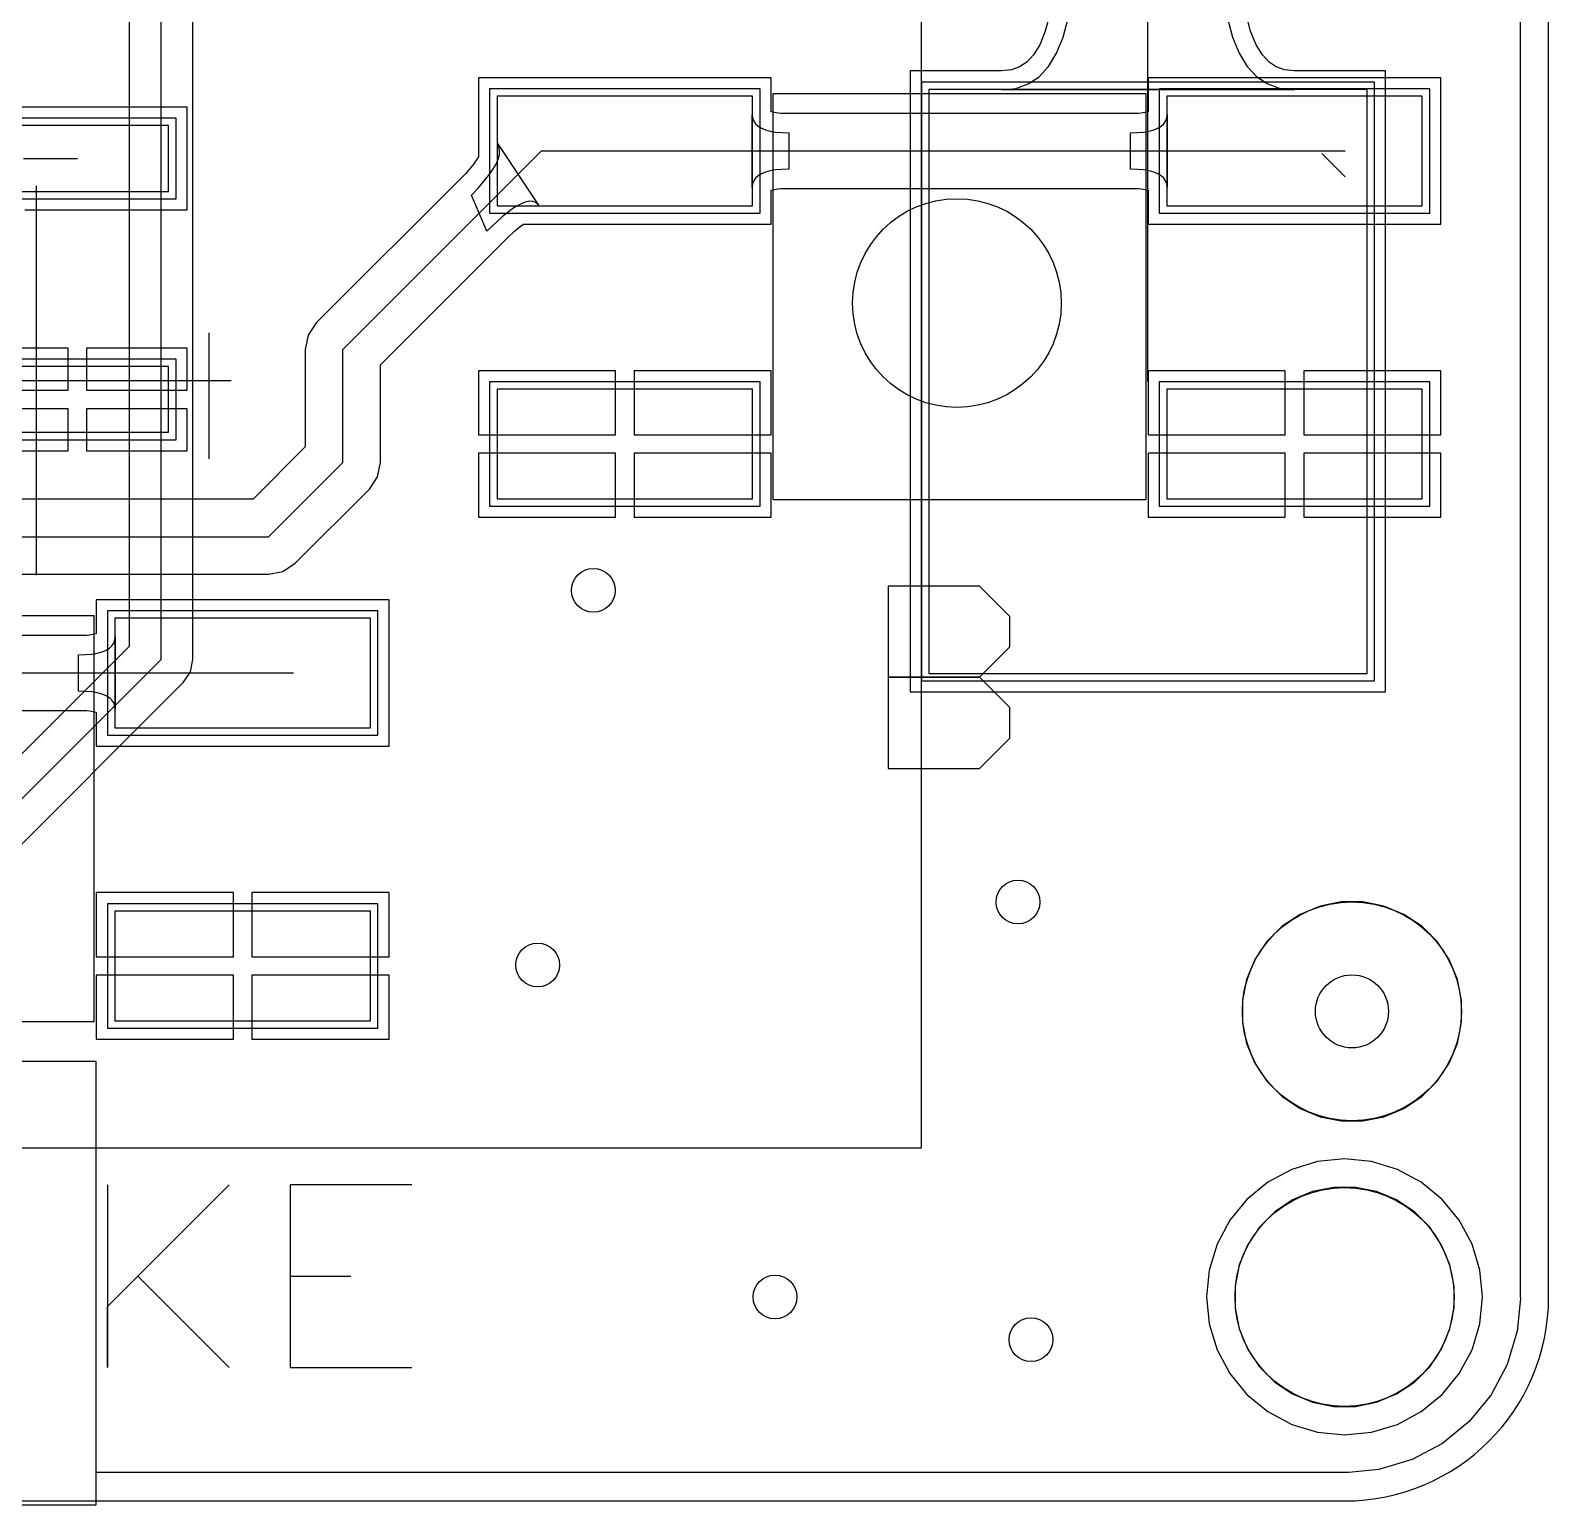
# Model space of a CAD drawing. Header units: millimetres. Extents: x 31.7 to 126, y 35.8 to 88.7.
# Drawn here: x 104.61 to 125.4, y 35.84 to 56.03 of the extents above; entities that cross this region are included whole.
import ezdxf

# ---------------------------------------------------------------- set-up
doc = ezdxf.new("R2010")
doc.units = ezdxf.units.MM
for name, color, linetype in [('BottomLayer', 5, 'Continuous'), ('BottomOverlay', 54, 'Continuous'), ('BottomPaste', 16, 'Continuous'), ('BottomSolder', 6, 'Continuous'), ('KeepOutLayer', 6, 'Continuous'), ('MultiLayer', 9, 'Continuous'), ('TopLayer', 1, 'Continuous'), ('TopOverlay', 2, 'Continuous'), ('TopPaste', 8, 'Continuous'), ('TopSolder', 216, 'Continuous')]:
    doc.layers.add(name, color=color, linetype=linetype)

# ---------------------------------------------------------------- blocks, each defined once
blk = doc.blocks.new('__2812__1')
at = {"layer": 'TopLayer'}
for p, q in [((-1.25, 0.45), (-1.25, -0.45)), ((1.25, 0.45), (-1.25, 0.45)), ((1.25, -0.45), (1.25, 0.45)), ((3.65, 0.45), (3.65, -0.45)), ((6.15, 0.45), (3.65, 0.45)), ((6.15, -0.45), (6.15, 0.45)), ((-1.25, -0.45), (1.25, -0.45)), ((3.65, -0.45), (6.15, -0.45)), ((-1.25, -2.85), (-1.25, -3.75)), ((1.25, -2.85), (-1.25, -2.85)), ((1.25, -3.75), (1.25, -2.85)), ((3.65, -2.85), (3.65, -3.75)), ((6.15, -2.85), (3.65, -2.85)), ((6.15, -3.75), (6.15, -2.85)), ((-1.25, -3.75), (1.25, -3.75)), ((3.65, -3.75), (6.15, -3.75))]:
    blk.add_line(p, q, dxfattribs=at)
at = {"layer": 'TopOverlay'}
blk.add_line((6.706, -4.115), (6.706, -2.388), dxfattribs=at)
blk.add_circle((2.413, -1.499), 1.255, dxfattribs=at)
at = {"layer": 'TopPaste'}
for p, q in [((-1.25, 0.45), (-1.25, -0.45)), ((1.25, 0.45), (-1.25, 0.45)), ((1.25, -0.45), (1.25, 0.45)), ((3.65, 0.45), (3.65, -0.45)), ((6.15, 0.45), (3.65, 0.45)), ((6.15, -0.45), (6.15, 0.45)), ((-1.25, -0.45), (1.25, -0.45)), ((3.65, -0.45), (6.15, -0.45)), ((-1.25, -2.85), (-1.25, -3.75)), ((1.25, -2.85), (-1.25, -2.85)), ((1.25, -3.75), (1.25, -2.85)), ((3.65, -2.85), (3.65, -3.75)), ((6.15, -2.85), (3.65, -2.85)), ((6.15, -3.75), (6.15, -2.85)), ((-1.25, -3.75), (1.25, -3.75)), ((3.65, -3.75), (6.15, -3.75))]:
    blk.add_line(p, q, dxfattribs=at)
at = {"layer": 'TopSolder'}
for p, q in [((-1.352, 0.552), (-1.352, -0.552)), ((1.352, 0.552), (-1.352, 0.552)), ((1.352, -0.552), (1.352, 0.552)), ((3.548, 0.552), (3.548, -0.552)), ((6.252, 0.552), (3.548, 0.552)), ((6.252, -0.552), (6.252, 0.552)), ((-1.352, -0.552), (1.352, -0.552)), ((3.548, -0.552), (6.252, -0.552)), ((-1.352, -2.748), (-1.352, -3.852)), ((1.352, -2.748), (-1.352, -2.748)), ((1.352, -3.852), (1.352, -2.748)), ((3.548, -2.748), (3.548, -3.852)), ((6.252, -2.748), (3.548, -2.748)), ((6.252, -3.852), (6.252, -2.748)), ((-1.352, -3.852), (1.352, -3.852)), ((3.548, -3.852), (6.252, -3.852))]:
    blk.add_line(p, q, dxfattribs=at)
blk = doc.blocks.new('18650____________B_2')
at = {"layer": 'BottomLayer'}
for p, q in [((76.631, 16.51), (76.631, 8.51)), ((82.631, 16.51), (76.631, 16.51)), ((82.631, 8.51), (82.631, 16.51)), ((76.631, 8.51), (82.631, 8.51))]:
    blk.add_line(p, q, dxfattribs=at)
at = {"layer": 'BottomOverlay'}
for p, q in [((76.531, 2.01), (76.531, 23.01)), ((64.411, 9.858), (64.411, 15.189)), ((61.746, 12.524), (67.077, 12.524)), ((-0.469, 2.01), (76.531, 2.01))]:
    blk.add_line(p, q, dxfattribs=at)
at = {"layer": 'BottomPaste'}
for p, q in [((76.631, 16.51), (76.631, 8.51)), ((82.631, 16.51), (76.631, 16.51)), ((82.631, 8.51), (82.631, 16.51)), ((76.631, 8.51), (82.631, 8.51))]:
    blk.add_line(p, q, dxfattribs=at)
at = {"layer": 'BottomSolder'}
for p, q in [((76.529, 16.611), (76.529, 8.408)), ((82.732, 16.611), (76.529, 16.611)), ((82.732, 8.408), (82.732, 16.611)), ((76.529, 8.408), (82.732, 8.408))]:
    blk.add_line(p, q, dxfattribs=at)
blk = doc.blocks.new('SWITCH_6X6_13')
at = {"layer": 'TopLayer'}
for p, q in [((-1.115, 0.75), (-1.115, -0.75)), ((2.385, 0.75), (-1.115, 0.75)), ((2.385, -0.75), (2.385, 0.75)), ((8.054, 0.75), (8.054, -0.75)), ((11.554, 0.75), (8.054, 0.75)), ((11.554, -0.75), (11.554, 0.75)), ((-1.115, -0.75), (2.385, -0.75)), ((8.054, -0.75), (11.554, -0.75)), ((-1.115, -3.263), (-1.115, -4.763)), ((2.385, -3.263), (-1.115, -3.263)), ((2.385, -4.763), (2.385, -3.263)), ((8.054, -3.263), (8.054, -4.763)), ((11.554, -3.263), (8.054, -3.263)), ((11.554, -4.763), (11.554, -3.263)), ((-1.115, -4.763), (2.385, -4.763)), ((8.054, -4.763), (11.554, -4.763))]:
    blk.add_line(p, q, dxfattribs=at)
at = {"layer": 'TopOverlay'}
for p, q in [((2.667, -4.775), (2.667, 0.787)), ((2.667, 0.787), (7.772, 0.787)), ((7.772, -4.775), (7.772, 0.787)), ((2.667, -4.775), (7.772, -4.775))]:
    blk.add_line(p, q, dxfattribs=at)
blk.add_circle((5.182, -2.083), 1.429, dxfattribs=at)
at = {"layer": 'TopPaste'}
for p, q in [((-1.115, 0.75), (-1.115, -0.75)), ((2.385, 0.75), (-1.115, 0.75)), ((2.385, -0.75), (2.385, 0.75)), ((8.054, 0.75), (8.054, -0.75)), ((11.554, 0.75), (8.054, 0.75)), ((11.554, -0.75), (11.554, 0.75)), ((-1.115, -0.75), (2.385, -0.75)), ((8.054, -0.75), (11.554, -0.75)), ((-1.115, -3.263), (-1.115, -4.763)), ((2.385, -3.263), (-1.115, -3.263)), ((2.385, -4.763), (2.385, -3.263)), ((8.054, -3.263), (8.054, -4.763)), ((11.554, -3.263), (8.054, -3.263)), ((11.554, -4.763), (11.554, -3.263)), ((-1.115, -4.763), (2.385, -4.763)), ((8.054, -4.763), (11.554, -4.763))]:
    blk.add_line(p, q, dxfattribs=at)
at = {"layer": 'TopSolder'}
for p, q in [((-1.217, 0.852), (-1.217, -0.852)), ((2.487, 0.852), (-1.217, 0.852)), ((2.487, -0.852), (2.487, 0.852)), ((7.953, 0.852), (7.953, -0.852)), ((11.656, 0.852), (7.953, 0.852)), ((11.656, -0.852), (11.656, 0.852)), ((-1.217, -0.852), (2.487, -0.852)), ((7.953, -0.852), (11.656, -0.852)), ((-1.217, -3.162), (-1.217, -4.865)), ((2.487, -3.162), (-1.217, -3.162)), ((2.487, -4.865), (2.487, -3.162)), ((7.953, -3.162), (7.953, -4.865)), ((11.656, -3.162), (7.953, -3.162)), ((11.656, -4.865), (11.656, -3.162)), ((-1.217, -4.865), (2.487, -4.865)), ((7.953, -4.865), (11.656, -4.865))]:
    blk.add_line(p, q, dxfattribs=at)
blk = doc.blocks.new('SWITCH_6X6_14')
at = {"layer": 'TopLayer'}
for p, q in [((-1.115, 0.75), (-1.115, -0.75)), ((2.385, 0.75), (-1.115, 0.75)), ((2.385, -0.75), (2.385, 0.75)), ((8.054, 0.75), (8.054, -0.75)), ((11.554, 0.75), (8.054, 0.75)), ((11.554, -0.75), (11.554, 0.75)), ((-1.115, -0.75), (2.385, -0.75)), ((8.054, -0.75), (11.554, -0.75)), ((-1.115, -3.263), (-1.115, -4.763)), ((2.385, -3.263), (-1.115, -3.263)), ((2.385, -4.763), (2.385, -3.263)), ((8.054, -3.263), (8.054, -4.763)), ((11.554, -3.263), (8.054, -3.263)), ((11.554, -4.763), (11.554, -3.263)), ((-1.115, -4.763), (2.385, -4.763)), ((8.054, -4.763), (11.554, -4.763))]:
    blk.add_line(p, q, dxfattribs=at)
at = {"layer": 'TopOverlay'}
for p, q in [((2.667, 0.787), (7.772, 0.787)), ((2.667, -4.775), (2.667, 0.787)), ((7.772, -4.775), (7.772, 0.787)), ((2.667, -4.775), (7.772, -4.775))]:
    blk.add_line(p, q, dxfattribs=at)
blk.add_circle((5.182, -2.083), 1.429, dxfattribs=at)
at = {"layer": 'TopPaste'}
for p, q in [((-1.115, 0.75), (-1.115, -0.75)), ((2.385, 0.75), (-1.115, 0.75)), ((2.385, -0.75), (2.385, 0.75)), ((8.054, 0.75), (8.054, -0.75)), ((11.554, 0.75), (8.054, 0.75)), ((11.554, -0.75), (11.554, 0.75)), ((-1.115, -0.75), (2.385, -0.75)), ((8.054, -0.75), (11.554, -0.75)), ((-1.115, -3.263), (-1.115, -4.763)), ((2.385, -3.263), (-1.115, -3.263)), ((2.385, -4.763), (2.385, -3.263)), ((8.054, -3.263), (8.054, -4.763)), ((11.554, -3.263), (8.054, -3.263)), ((11.554, -4.763), (11.554, -3.263)), ((-1.115, -4.763), (2.385, -4.763)), ((8.054, -4.763), (11.554, -4.763))]:
    blk.add_line(p, q, dxfattribs=at)
at = {"layer": 'TopSolder'}
for p, q in [((-1.217, 0.852), (-1.217, -0.852)), ((2.487, 0.852), (-1.217, 0.852)), ((2.487, -0.852), (2.487, 0.852)), ((7.953, 0.852), (7.953, -0.852)), ((11.656, 0.852), (7.953, 0.852)), ((11.656, -0.852), (11.656, 0.852)), ((-1.217, -0.852), (2.487, -0.852)), ((7.953, -0.852), (11.656, -0.852)), ((-1.217, -3.162), (-1.217, -4.865)), ((2.487, -3.162), (-1.217, -3.162)), ((2.487, -4.865), (2.487, -3.162)), ((7.953, -3.162), (7.953, -4.865)), ((11.656, -3.162), (7.953, -3.162)), ((11.656, -4.865), (11.656, -3.162)), ((-1.217, -4.865), (2.487, -4.865)), ((7.953, -4.865), (11.656, -4.865))]:
    blk.add_line(p, q, dxfattribs=at)

msp = doc.modelspace()

# ---------------------------------------------------------------- linework, layer by layer
at = {"layer": 'BottomLayer'}
for p, q in [((125.011, 85.928), (125.011, 38.684)), ((119.913, 51.225), (119.913, 70.231)), ((106.401, 47.415), (106.401, 57.175)), ((106.838, 47.415), (106.838, 57.175)), ((105.963, 56.994), (105.963, 47.596)), ((118.57, 56.256), (118.508, 56.023)), ((118.753, 55.94), (118.823, 56.201)), ((121.003, 56.201), (121.073, 55.94)), ((121.319, 56.023), (121.257, 56.256)), ((118.508, 56.023), (118.432, 55.837)), ((118.663, 55.72), (118.753, 55.94)), ((121.073, 55.94), (121.163, 55.72)), ((121.395, 55.837), (121.319, 56.023)), ((118.432, 55.837), (118.346, 55.697)), ((118.553, 55.54), (118.663, 55.72)), ((121.163, 55.72), (121.273, 55.54)), ((121.481, 55.697), (121.395, 55.837)), ((118.157, 55.533), (118.046, 55.493)), ((118.254, 55.598), (118.157, 55.533)), ((118.346, 55.697), (118.254, 55.598)), ((118.423, 55.399), (118.553, 55.54)), ((121.273, 55.54), (121.403, 55.399)), ((121.573, 55.598), (121.481, 55.697)), ((121.67, 55.533), (121.573, 55.598)), ((121.781, 55.493), (121.67, 55.533)), ((117.91, 55.479), (116.659, 55.479)), ((116.659, 55.479), (116.659, 46.971)), ((118.046, 55.493), (117.91, 55.479)), ((118.103, 55.239), (118.273, 55.299)), ((118.273, 55.299), (118.423, 55.399)), ((121.403, 55.399), (121.553, 55.299)), ((121.553, 55.299), (121.723, 55.239)), ((121.916, 55.479), (121.781, 55.493)), ((123.167, 55.479), (121.916, 55.479)), ((123.167, 46.971), (123.167, 55.479)), ((117.913, 55.219), (118.103, 55.239)), ((121.913, 55.219), (117.913, 55.219)), ((121.723, 55.239), (121.913, 55.219)), ((105.963, 47.596), (103.204, 44.837)), ((103.385, 44.399), (106.401, 47.415)), ((106.805, 47.247), (106.838, 47.415)), ((106.71, 47.105), (106.805, 47.247)), ((103.695, 44.09), (106.71, 47.105)), ((116.659, 46.971), (123.167, 46.971)), ((105.512, 41.91), (64.186, 41.935)), ((105.512, 41.91), (64.277, 41.935)), ((105.512, 36.906), (105.512, 41.91)), ((105.512, 36.906), (105.512, 41.91)), ((122.237, 40.538), (121.882, 40.43)), ((122.606, 40.574), (122.237, 40.538)), ((122.975, 40.538), (122.606, 40.574)), ((123.329, 40.43), (122.975, 40.538)), ((121.882, 40.43), (121.556, 40.256)), ((123.656, 40.256), (123.329, 40.43)), ((121.556, 40.256), (121.269, 40.021)), ((123.942, 40.021), (123.656, 40.256)), ((121.269, 40.021), (121.034, 39.734)), ((124.177, 39.734), (123.942, 40.021)), ((121.034, 39.734), (120.86, 39.408)), ((124.352, 39.408), (124.177, 39.734)), ((120.86, 39.408), (120.752, 39.053)), ((124.46, 39.053), (124.352, 39.408)), ((120.752, 39.053), (120.716, 38.684)), ((124.496, 38.684), (124.46, 39.053)), ((120.716, 38.684), (120.752, 38.315)), ((124.46, 38.315), (124.496, 38.684)), ((125.011, 38.684), (125.016, 38.663)), ((125.016, 38.663), (124.971, 38.214)), ((120.752, 38.315), (120.86, 37.961)), ((124.352, 37.961), (124.46, 38.315)), ((124.971, 38.214), (124.834, 37.761)), ((120.86, 37.961), (121.034, 37.634)), ((124.177, 37.634), (124.352, 37.961)), ((121.034, 37.634), (121.269, 37.348)), ((123.942, 37.348), (124.177, 37.634)), ((124.834, 37.761), (124.611, 37.344)), ((121.269, 37.348), (121.556, 37.113)), ((123.656, 37.113), (123.942, 37.348)), ((124.611, 37.344), (124.311, 36.979)), ((121.556, 37.113), (121.882, 36.938)), ((123.329, 36.938), (123.656, 37.113)), ((105.512, 35.839), (105.512, 36.906)), ((105.512, 36.279), (105.512, 36.906)), ((121.882, 36.938), (122.237, 36.83)), ((122.237, 36.83), (122.606, 36.794)), ((122.606, 36.794), (122.975, 36.83)), ((122.975, 36.83), (123.329, 36.938)), ((124.311, 36.979), (123.946, 36.679)), ((123.946, 36.679), (123.529, 36.456)), ((123.529, 36.456), (123.076, 36.319)), ((122.657, 36.279), (105.512, 36.279)), ((122.662, 36.278), (122.657, 36.279)), ((123.076, 36.319), (122.662, 36.278)), ((64.16, 35.839), (105.486, 35.839)), ((105.486, 35.839), (105.512, 35.839))]:
    msp.add_line(p, q, dxfattribs=at)
for centre in [(112.319, 48.362), (118.135, 44.094), (111.557, 43.231), (114.808, 38.684), (118.313, 38.1)]:
    msp.add_circle(centre, 0.3, dxfattribs=at)
at = {"layer": 'KeepOutLayer'}
for p, q in [((125.4, 38.684), (125.4, 85.928)), ((81.468, 35.89), (105.106, 35.89)), ((105.106, 35.891), (122.657, 35.891))]:
    msp.add_line(p, q, dxfattribs=at)
msp.add_circle((122.606, 38.684), 1.5, dxfattribs=at)
msp.add_arc((122.606, 38.684), 2.794, 270, 0, dxfattribs=at)
at = {"layer": 'MultiLayer'}
for p, q in [((122.168, 40.127), (121.895, 40.013)), ((122.458, 40.184), (122.168, 40.127)), ((122.606, 40.184), (122.458, 40.184)), ((122.754, 40.184), (122.606, 40.184)), ((123.043, 40.127), (122.754, 40.184)), ((123.316, 40.013), (123.043, 40.127)), ((121.895, 40.013), (121.65, 39.849)), ((123.562, 39.849), (123.316, 40.013)), ((121.65, 39.849), (121.441, 39.64)), ((123.771, 39.64), (123.562, 39.849)), ((121.441, 39.64), (121.277, 39.395)), ((123.935, 39.395), (123.771, 39.64)), ((121.277, 39.395), (121.163, 39.122)), ((124.048, 39.122), (123.935, 39.395)), ((121.163, 39.122), (121.106, 38.832)), ((124.106, 38.832), (124.048, 39.122)), ((121.106, 38.832), (121.106, 38.684)), ((121.106, 38.684), (121.106, 38.684)), ((121.106, 38.684), (121.106, 38.536)), ((124.106, 38.684), (124.106, 38.832)), ((124.106, 38.536), (124.106, 38.684)), ((121.106, 38.536), (121.163, 38.247)), ((124.048, 38.247), (124.106, 38.536)), ((121.163, 38.247), (121.277, 37.974)), ((123.935, 37.974), (124.048, 38.247)), ((121.277, 37.974), (121.441, 37.728)), ((123.771, 37.728), (123.935, 37.974)), ((121.441, 37.728), (121.65, 37.519)), ((123.562, 37.519), (123.771, 37.728)), ((121.65, 37.519), (121.895, 37.355)), ((123.316, 37.355), (123.562, 37.519)), ((121.895, 37.355), (122.168, 37.242)), ((122.168, 37.242), (122.458, 37.184)), ((122.754, 37.184), (123.043, 37.242)), ((123.043, 37.242), (123.316, 37.355)), ((122.458, 37.184), (122.606, 37.184)), ((122.606, 37.184), (122.754, 37.184))]:
    msp.add_line(p, q, dxfattribs=at)
for centre in [(112.319, 48.362), (118.135, 44.094), (111.557, 43.231), (114.808, 38.684), (118.313, 38.1)]:
    msp.add_circle(centre, 0.3, dxfattribs=at)
at = {"layer": 'TopLayer'}
for p, q in [((125.011, 56.559), (125.011, 38.684)), ((114.755, 55.385), (110.747, 55.385)), ((110.747, 55.385), (110.747, 54.303)), ((114.755, 54.919), (114.755, 55.385)), ((123.924, 55.385), (119.916, 55.385)), ((119.916, 55.385), (119.916, 54.919)), ((123.924, 53.377), (123.924, 55.385)), ((106.759, 54.982), (103.751, 54.982)), ((106.759, 53.574), (106.759, 54.982)), ((114.495, 53.881), (114.495, 54.881)), ((114.495, 54.881), (114.5, 54.834)), ((114.758, 54.917), (114.755, 54.919)), ((114.796, 54.907), (114.758, 54.917)), ((114.849, 54.899), (114.796, 54.907)), ((114.886, 54.895), (114.849, 54.899)), ((119.785, 54.895), (114.886, 54.895)), ((119.822, 54.899), (119.785, 54.895)), ((119.875, 54.907), (119.822, 54.899)), ((119.912, 54.917), (119.875, 54.907)), ((119.916, 54.919), (119.912, 54.917)), ((120.171, 54.834), (120.176, 54.881)), ((120.176, 54.881), (120.176, 53.881)), ((114.5, 54.834), (114.515, 54.791)), ((114.515, 54.791), (114.54, 54.754)), ((114.54, 54.754), (114.575, 54.721)), ((114.575, 54.721), (114.62, 54.694)), ((114.62, 54.694), (114.676, 54.671)), ((119.995, 54.671), (120.05, 54.694)), ((120.05, 54.694), (120.096, 54.721)), ((120.096, 54.721), (120.131, 54.754)), ((120.131, 54.754), (120.156, 54.791)), ((120.156, 54.791), (120.171, 54.834)), ((111.028, 54.44), (111.007, 54.485)), ((111.007, 54.485), (111.568, 53.637)), ((114.676, 54.671), (114.741, 54.654)), ((114.741, 54.654), (114.816, 54.641)), ((114.816, 54.641), (114.902, 54.634)), ((114.902, 54.634), (114.998, 54.631)), ((114.998, 54.631), (114.998, 54.131)), ((119.673, 54.631), (119.769, 54.634)), ((119.673, 54.131), (119.673, 54.631)), ((119.769, 54.634), (119.854, 54.641)), ((119.854, 54.641), (119.93, 54.654)), ((119.93, 54.654), (119.995, 54.671)), ((104.519, 54.278), (105.255, 54.278)), ((108.89, 51.664), (111.608, 54.381)), ((110.726, 54.267), (110.684, 54.207)), ((110.747, 54.303), (110.726, 54.267)), ((110.987, 54.202), (111.017, 54.27)), ((111.017, 54.27), (111.033, 54.332)), ((111.037, 54.389), (111.028, 54.44)), ((111.033, 54.332), (111.037, 54.389)), ((111.608, 54.381), (112.751, 54.381)), ((112.751, 54.381), (121.92, 54.381)), ((121.92, 54.381), (122.616, 54.381)), ((122.293, 54.348), (122.616, 54.026)), ((110.57, 54.07), (108.526, 52.027)), ((110.684, 54.207), (110.57, 54.07)), ((110.891, 54.05), (110.945, 54.129)), ((110.945, 54.129), (110.987, 54.202)), ((114.62, 54.069), (114.575, 54.041)), ((114.676, 54.091), (114.62, 54.069)), ((114.741, 54.109), (114.676, 54.091)), ((114.816, 54.121), (114.741, 54.109)), ((114.902, 54.129), (114.816, 54.121)), ((114.998, 54.131), (114.902, 54.129)), ((119.769, 54.129), (119.673, 54.131)), ((119.854, 54.121), (119.769, 54.129)), ((119.93, 54.109), (119.854, 54.121)), ((119.995, 54.091), (119.93, 54.109)), ((120.05, 54.069), (119.995, 54.091)), ((120.096, 54.041), (120.05, 54.069)), ((110.65, 53.777), (110.743, 53.874)), ((110.743, 53.874), (110.891, 54.05)), ((114.5, 53.929), (114.495, 53.881)), ((114.515, 53.971), (114.5, 53.929)), ((114.54, 54.009), (114.515, 53.971)), ((114.575, 54.041), (114.54, 54.009)), ((114.755, 53.844), (114.758, 53.845)), ((114.755, 53.377), (114.755, 53.844)), ((114.758, 53.845), (114.796, 53.855)), ((114.796, 53.855), (114.849, 53.864)), ((114.849, 53.864), (114.886, 53.868)), ((114.886, 53.868), (119.785, 53.868)), ((119.785, 53.868), (119.822, 53.864)), ((119.822, 53.864), (119.875, 53.855)), ((119.875, 53.855), (119.912, 53.845)), ((119.912, 53.845), (119.916, 53.844)), ((119.916, 53.844), (119.916, 53.377)), ((120.131, 54.009), (120.096, 54.041)), ((120.156, 53.971), (120.131, 54.009)), ((120.171, 53.929), (120.156, 53.971)), ((120.176, 53.881), (120.171, 53.929)), ((110.861, 53.281), (110.65, 53.777)), ((111.321, 53.654), (111.246, 53.61)), ((111.388, 53.682), (111.321, 53.654)), ((111.445, 53.694), (111.388, 53.682)), ((111.495, 53.691), (111.445, 53.694)), ((111.536, 53.672), (111.495, 53.691)), ((111.568, 53.637), (111.536, 53.672)), ((104.537, 53.574), (106.759, 53.574)), ((111.071, 53.477), (110.861, 53.281)), ((111.163, 53.551), (111.071, 53.477)), ((111.246, 53.61), (111.163, 53.551)), ((111.144, 53.191), (111.241, 53.281)), ((111.241, 53.281), (111.319, 53.345)), ((111.319, 53.345), (111.365, 53.377)), ((111.365, 53.377), (114.755, 53.377)), ((119.916, 53.377), (123.924, 53.377)), ((109.404, 51.451), (111.144, 53.191)), ((108.526, 52.027), (108.415, 51.86)), ((108.415, 51.86), (108.376, 51.664)), ((105.128, 51.682), (103.751, 51.682)), ((105.128, 51.105), (105.128, 51.682)), ((106.759, 51.682), (105.382, 51.682)), ((105.382, 51.682), (105.382, 51.105)), ((106.759, 51.105), (106.759, 51.682)), ((108.376, 51.664), (108.376, 50.327)), ((108.89, 50.114), (108.89, 51.664)), ((109.404, 50.114), (109.404, 51.451)), ((112.624, 51.372), (110.747, 51.372)), ((110.747, 51.372), (110.747, 50.495)), ((112.624, 50.495), (112.624, 51.372)), ((114.755, 51.372), (112.878, 51.372)), ((112.878, 51.372), (112.878, 50.495)), ((114.755, 50.495), (114.755, 51.372)), ((121.793, 51.372), (119.916, 51.372)), ((119.916, 51.372), (119.916, 50.495)), ((121.793, 50.495), (121.793, 51.372)), ((123.924, 51.372), (122.047, 51.372)), ((122.047, 51.372), (122.047, 50.495)), ((123.924, 50.495), (123.924, 51.372)), ((103.751, 51.105), (105.128, 51.105)), ((105.382, 51.105), (106.759, 51.105)), ((105.128, 50.851), (103.751, 50.851)), ((105.128, 50.274), (105.128, 50.851)), ((106.759, 50.851), (105.382, 50.851)), ((105.382, 50.851), (105.382, 50.274)), ((106.759, 50.274), (106.759, 50.851)), ((108.376, 50.327), (107.661, 49.612)), ((110.747, 50.495), (112.624, 50.495)), ((112.878, 50.495), (114.755, 50.495)), ((119.916, 50.495), (121.793, 50.495)), ((122.047, 50.495), (123.924, 50.495)), ((103.751, 50.274), (105.128, 50.274)), ((105.382, 50.274), (106.759, 50.274)), ((107.874, 49.098), (108.89, 50.114)), ((109.365, 49.918), (109.404, 50.114)), ((112.624, 50.241), (110.747, 50.241)), ((110.747, 50.241), (110.747, 49.364)), ((112.624, 49.364), (112.624, 50.241)), ((114.755, 50.241), (112.878, 50.241)), ((112.878, 50.241), (112.878, 49.364)), ((114.755, 49.364), (114.755, 50.241)), ((121.793, 50.241), (119.916, 50.241)), ((119.916, 50.241), (119.916, 49.364)), ((121.793, 49.364), (121.793, 50.241)), ((123.924, 50.241), (122.047, 50.241)), ((122.047, 50.241), (122.047, 49.364)), ((123.924, 49.364), (123.924, 50.241)), ((109.253, 49.751), (109.365, 49.918)), ((108.237, 48.735), (109.253, 49.751)), ((107.661, 49.612), (99.07, 49.612)), ((110.747, 49.364), (112.624, 49.364)), ((112.878, 49.364), (114.755, 49.364)), ((119.916, 49.364), (121.793, 49.364)), ((122.047, 49.364), (123.924, 49.364)), ((98.857, 49.098), (107.874, 49.098)), ((108.07, 48.623), (108.237, 48.735)), ((98.857, 48.584), (107.874, 48.584)), ((107.874, 48.584), (108.07, 48.623)), ((109.522, 48.235), (105.514, 48.235)), ((105.514, 48.235), (105.514, 47.768)), ((109.522, 46.227), (109.522, 48.235)), ((105.383, 47.745), (100.484, 47.745)), ((105.42, 47.748), (105.383, 47.745)), ((105.473, 47.757), (105.42, 47.748)), ((105.511, 47.767), (105.473, 47.757)), ((105.514, 47.768), (105.511, 47.767)), ((105.729, 47.603), (105.754, 47.641)), ((105.754, 47.641), (105.769, 47.683)), ((105.769, 47.683), (105.774, 47.731)), ((105.774, 47.731), (105.774, 46.731)), ((105.271, 47.481), (105.367, 47.483)), ((105.271, 46.981), (105.271, 47.481)), ((105.367, 47.483), (105.452, 47.491)), ((105.452, 47.491), (105.528, 47.503)), ((105.528, 47.503), (105.593, 47.521)), ((105.593, 47.521), (105.649, 47.543)), ((105.649, 47.543), (105.694, 47.571)), ((105.694, 47.571), (105.729, 47.603)), ((98.349, 47.231), (107.518, 47.231)), ((107.518, 47.231), (108.214, 47.231)), ((105.367, 46.978), (105.271, 46.981)), ((105.452, 46.971), (105.367, 46.978)), ((105.528, 46.958), (105.452, 46.971)), ((105.593, 46.941), (105.528, 46.958)), ((105.649, 46.918), (105.593, 46.941)), ((105.694, 46.891), (105.649, 46.918)), ((105.729, 46.858), (105.694, 46.891)), ((105.754, 46.821), (105.729, 46.858)), ((105.769, 46.778), (105.754, 46.821)), ((105.774, 46.731), (105.769, 46.778)), ((100.484, 46.717), (105.383, 46.717)), ((105.383, 46.717), (105.42, 46.714)), ((105.42, 46.714), (105.473, 46.705)), ((105.473, 46.705), (105.511, 46.695)), ((105.511, 46.695), (105.514, 46.693)), ((105.514, 46.693), (105.514, 46.227)), ((105.514, 46.227), (109.522, 46.227)), ((107.391, 44.222), (105.514, 44.222)), ((105.514, 44.222), (105.514, 43.345)), ((107.391, 43.345), (107.391, 44.222)), ((109.522, 44.222), (107.645, 44.222)), ((107.645, 44.222), (107.645, 43.345)), ((109.522, 43.345), (109.522, 44.222)), ((122.56, 44.096), (122.27, 44.038)), ((122.56, 44.096), (122.27, 44.038)), ((122.707, 44.096), (122.56, 44.096)), ((122.855, 44.096), (122.56, 44.096)), ((122.855, 44.096), (122.707, 44.096)), ((123.145, 44.038), (122.855, 44.096)), ((123.145, 44.038), (122.855, 44.096)), ((121.997, 43.925), (121.751, 43.761)), ((121.997, 43.925), (121.751, 43.761)), ((122.27, 44.038), (121.997, 43.925)), ((122.27, 44.038), (121.997, 43.925)), ((123.418, 43.925), (123.145, 44.038)), ((123.418, 43.925), (123.145, 44.038)), ((123.664, 43.761), (123.418, 43.925)), ((123.664, 43.761), (123.418, 43.925)), ((121.751, 43.761), (121.542, 43.552)), ((121.751, 43.761), (121.542, 43.552)), ((123.873, 43.552), (123.664, 43.761)), ((123.873, 43.552), (123.664, 43.761)), ((121.542, 43.552), (121.378, 43.306)), ((121.542, 43.552), (121.378, 43.306)), ((124.037, 43.306), (123.873, 43.552)), ((124.037, 43.306), (123.873, 43.552)), ((105.514, 43.345), (107.391, 43.345)), ((107.645, 43.345), (109.522, 43.345)), ((121.378, 43.306), (121.265, 43.033)), ((121.378, 43.306), (121.265, 43.033)), ((124.15, 43.033), (124.037, 43.306)), ((124.15, 43.033), (124.037, 43.306)), ((107.391, 43.091), (105.514, 43.091)), ((105.514, 43.091), (105.514, 42.214)), ((107.391, 42.214), (107.391, 43.091)), ((109.522, 43.091), (107.645, 43.091)), ((107.645, 43.091), (107.645, 42.214)), ((109.522, 42.214), (109.522, 43.091)), ((121.265, 43.033), (121.207, 42.744)), ((121.265, 43.033), (121.207, 42.744)), ((124.207, 42.744), (124.15, 43.033)), ((124.207, 42.744), (124.15, 43.033)), ((121.207, 42.744), (121.207, 42.596)), ((121.207, 42.744), (121.207, 42.448)), ((124.207, 42.596), (124.207, 42.744)), ((124.207, 42.448), (124.207, 42.744)), ((121.207, 42.596), (121.207, 42.448)), ((121.207, 42.448), (121.265, 42.158)), ((121.207, 42.448), (121.265, 42.158)), ((124.15, 42.158), (124.207, 42.448)), ((124.15, 42.158), (124.207, 42.448)), ((124.207, 42.448), (124.207, 42.596)), ((105.514, 42.214), (107.391, 42.214)), ((107.645, 42.214), (109.522, 42.214)), ((121.265, 42.158), (121.378, 41.885)), ((121.265, 42.158), (121.378, 41.885)), ((124.037, 41.885), (124.15, 42.158)), ((124.037, 41.885), (124.15, 42.158)), ((105.512, 41.91), (64.186, 41.935)), ((105.512, 41.91), (64.277, 41.935)), ((105.512, 36.906), (105.512, 41.91)), ((105.512, 36.906), (105.512, 41.91)), ((121.378, 41.885), (121.542, 41.64)), ((121.378, 41.885), (121.542, 41.64)), ((123.873, 41.64), (124.037, 41.885)), ((123.873, 41.64), (124.037, 41.885)), ((121.542, 41.64), (121.751, 41.431)), ((121.542, 41.64), (121.751, 41.431)), ((123.664, 41.431), (123.873, 41.64)), ((123.664, 41.431), (123.873, 41.64)), ((121.751, 41.431), (121.997, 41.267)), ((121.751, 41.431), (121.997, 41.267)), ((123.418, 41.267), (123.664, 41.431)), ((123.418, 41.267), (123.664, 41.431)), ((121.997, 41.267), (122.27, 41.153)), ((121.997, 41.267), (122.27, 41.153)), ((123.145, 41.153), (123.418, 41.267)), ((123.145, 41.153), (123.418, 41.267)), ((122.27, 41.153), (122.56, 41.096)), ((122.27, 41.153), (122.56, 41.096)), ((122.56, 41.096), (122.707, 41.096)), ((122.56, 41.096), (122.855, 41.096)), ((122.707, 41.096), (122.707, 41.096)), ((122.707, 41.096), (122.855, 41.096)), ((122.855, 41.096), (123.145, 41.153)), ((122.855, 41.096), (123.145, 41.153)), ((122.237, 40.538), (121.882, 40.43)), ((122.606, 40.574), (122.237, 40.538)), ((122.975, 40.538), (122.606, 40.574)), ((123.329, 40.43), (122.975, 40.538)), ((121.882, 40.43), (121.556, 40.256)), ((123.656, 40.256), (123.329, 40.43)), ((121.556, 40.256), (121.269, 40.021)), ((123.942, 40.021), (123.656, 40.256)), ((121.269, 40.021), (121.034, 39.734)), ((124.177, 39.734), (123.942, 40.021)), ((121.034, 39.734), (120.86, 39.408)), ((124.352, 39.408), (124.177, 39.734)), ((120.86, 39.408), (120.752, 39.053)), ((124.46, 39.053), (124.352, 39.408)), ((120.752, 39.053), (120.716, 38.684)), ((124.496, 38.684), (124.46, 39.053)), ((120.716, 38.684), (120.752, 38.315)), ((124.46, 38.315), (124.496, 38.684)), ((125.011, 38.684), (125.016, 38.663)), ((125.016, 38.663), (124.971, 38.214)), ((120.752, 38.315), (120.86, 37.961)), ((124.352, 37.961), (124.46, 38.315)), ((124.971, 38.214), (124.834, 37.761)), ((120.86, 37.961), (121.034, 37.634)), ((124.177, 37.634), (124.352, 37.961)), ((121.034, 37.634), (121.269, 37.348)), ((123.942, 37.348), (124.177, 37.634)), ((124.834, 37.761), (124.611, 37.344)), ((121.269, 37.348), (121.556, 37.113)), ((123.656, 37.113), (123.942, 37.348)), ((124.611, 37.344), (124.311, 36.979)), ((121.556, 37.113), (121.882, 36.938)), ((123.329, 36.938), (123.656, 37.113)), ((105.512, 35.839), (105.512, 36.906)), ((105.512, 36.279), (105.512, 36.906)), ((121.882, 36.938), (122.237, 36.83)), ((122.237, 36.83), (122.606, 36.794)), ((122.606, 36.794), (122.975, 36.83)), ((122.975, 36.83), (123.329, 36.938)), ((124.311, 36.979), (123.946, 36.679)), ((123.946, 36.679), (123.529, 36.456)), ((123.529, 36.456), (123.076, 36.319)), ((122.657, 36.279), (105.512, 36.279)), ((122.662, 36.278), (122.657, 36.279)), ((123.076, 36.319), (122.662, 36.278)), ((64.16, 35.839), (105.486, 35.839)), ((105.486, 35.839), (105.512, 35.839))]:
    msp.add_line(p, q, dxfattribs=at)
for centre, radius in [((112.319, 48.362), 0.3), ((118.135, 44.094), 0.3), ((111.557, 43.231), 0.3), ((122.707, 42.596), 0.5), ((114.808, 38.684), 0.3), ((118.313, 38.1), 0.3)]:
    msp.add_circle(centre, radius, dxfattribs=at)
at = {"layer": 'TopOverlay'}
for p, q in [((116.357, 48.422), (116.357, 45.923)), ((117.607, 48.422), (116.357, 48.422)), ((118.024, 48.006), (117.607, 48.422)), ((118.024, 47.589), (118.024, 48.006)), ((117.607, 47.173), (118.024, 47.589)), ((117.607, 47.173), (116.357, 47.173)), ((116.357, 47.173), (117.607, 47.173)), ((118.024, 46.756), (117.607, 47.173)), ((118.024, 46.34), (118.024, 46.756)), ((117.607, 45.923), (118.024, 46.34)), ((116.357, 45.923), (117.607, 45.923)), ((105.668, 40.218), (105.668, 37.719)), ((105.668, 38.552), (107.335, 40.218)), ((107.335, 40.218), (106.085, 38.969)), ((109.834, 40.218), (108.168, 40.218)), ((108.168, 40.218), (108.168, 37.719)), ((106.085, 38.969), (107.335, 37.719)), ((108.168, 38.969), (109.001, 38.969)), ((105.668, 37.719), (105.668, 38.552)), ((108.168, 37.719), (109.834, 37.719))]:
    msp.add_line(p, q, dxfattribs=at)
at = {"layer": 'TopSolder'}
msp.add_circle((122.707, 42.596), 1.5, dxfattribs=at)

# ---------------------------------------------------------------- block references
at = {"rotation": 360}
for name, p in [('18650____________B_2', (40.283, 38.715)), ('SWITCH_6X6_13', (112.116, 54.381)), ('__2812__1', (100.355, 54.278)), ('SWITCH_6X6_14', (97.714, 47.231))]:
    msp.add_blockref(name, p, dxfattribs=at)

doc.saveas('drawing.dxf')
